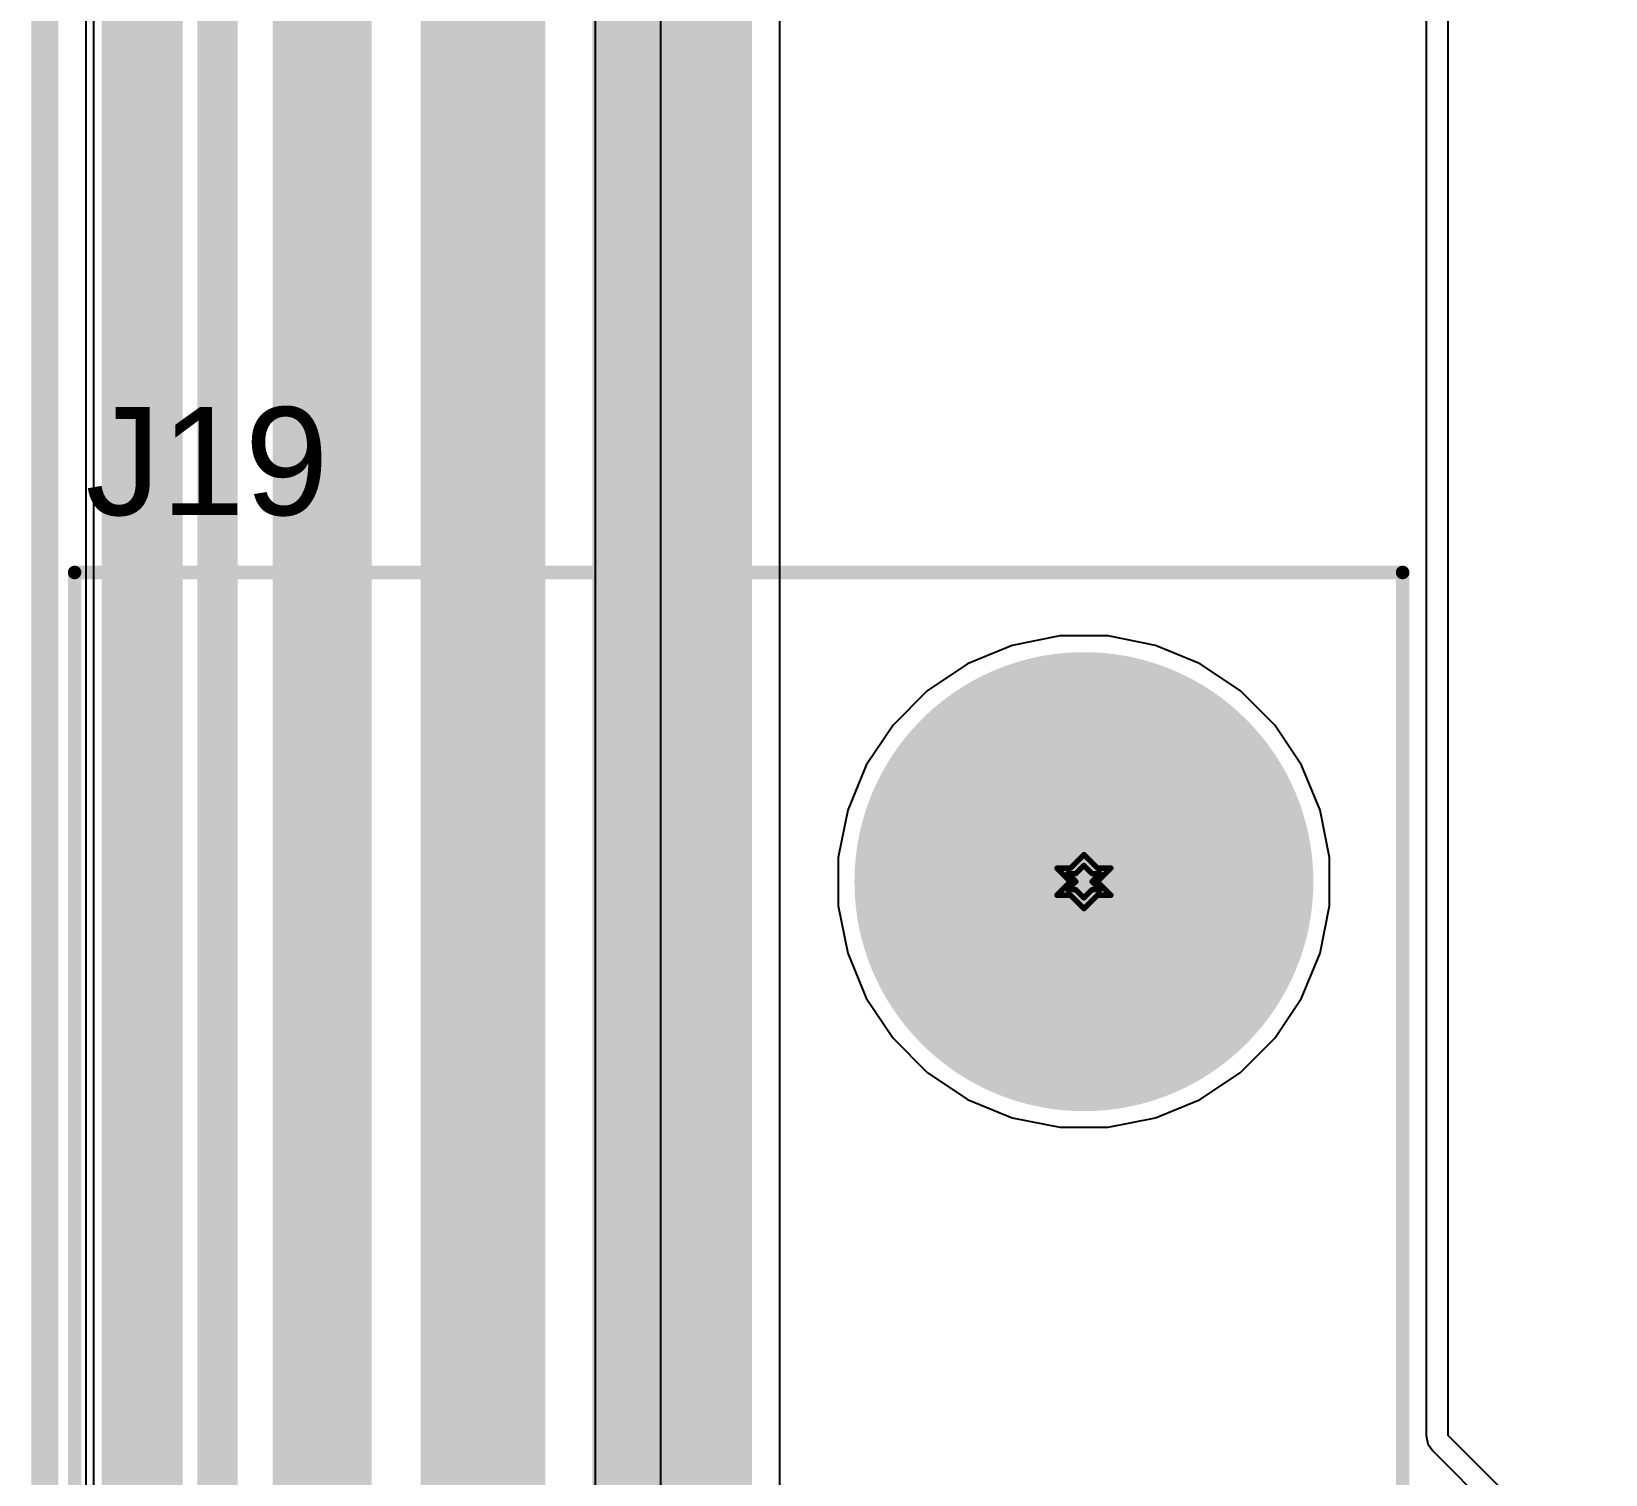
# Model space of a CAD drawing. Header units: inches. Extents: x -7 to 5163, y -3 to 5149.
# Drawn here: x -3.3 to 11.51, y 126.33 to 139.91 of the extents above; entities that cross this region are included whole.
import ezdxf

# ---------------------------------------------------------------- set-up
doc = ezdxf.new("R2010")
doc.units = ezdxf.units.IN
for name, color, linetype in [('Board Outline', 216, 'Continuous'), ('Bottom Layer', 5, 'Continuous'), ('Bottom Solder', 6, 'Continuous'), ('Drill Drawing', 1, 'Continuous'), ('GND', 76, 'Continuous'), ('Multi-Layer', 9, 'Continuous'), ('Pad Holes', 156, 'Continuous'), ('PWR', 16, 'Continuous'), ('Top Layer', 1, 'Continuous'), ('Top Overlay', 2, 'Continuous'), ('Top Solder', 216, 'Continuous')]:
    doc.layers.add(name, color=color, linetype=linetype)
doc.styles.add('Arial', font='', dxfattribs={"height": 0.2})
doc.styles.get('Arial').set_extended_font_data('Arial')

# ---------------------------------------------------------------- blocks, each defined once
blk = doc.blocks.new('A_DF_09_A_KG_T2S_55')
at = {"layer": 'Bottom Layer'}
h = blk.add_hatch(color=5, dxfattribs=at)
edge = h.paths.add_edge_path()
edge.add_arc((-5.54, 1.42), 0.9, 0, 360)
h = blk.add_hatch(color=5, dxfattribs=at)
edge = h.paths.add_edge_path()
edge.add_arc((-2.77, 1.42), 0.9, 0, 360)
h = blk.add_hatch(color=5, dxfattribs=at)
edge = h.paths.add_edge_path()
edge.add_arc((0, 1.42), 0.9, 0, 360)
h = blk.add_hatch(color=5, dxfattribs=at)
edge = h.paths.add_edge_path()
edge.add_arc((2.77, 1.42), 0.9, 0, 360)
blk.add_hatch(color=5, dxfattribs=at).paths.add_polyline_path([(4.64, 2.32), (6.44, 2.32), (6.44, 0.52), (4.64, 0.52)])
h = blk.add_hatch(color=5, dxfattribs=at)
edge = h.paths.add_edge_path()
edge.add_arc((-12.495, 0), 2.058, 0, 360)
h = blk.add_hatch(color=5, dxfattribs=at)
edge = h.paths.add_edge_path()
edge.add_arc((12.495, 0), 2.058, 0, 360)
h = blk.add_hatch(color=5, dxfattribs=at)
edge = h.paths.add_edge_path()
edge.add_arc((-4.155, -1.42), 0.9, 0, 360)
h = blk.add_hatch(color=5, dxfattribs=at)
edge = h.paths.add_edge_path()
edge.add_arc((-1.385, -1.42), 0.9, 0, 360)
h = blk.add_hatch(color=5, dxfattribs=at)
edge = h.paths.add_edge_path()
edge.add_arc((1.385, -1.42), 0.9, 0, 360)
h = blk.add_hatch(color=5, dxfattribs=at)
edge = h.paths.add_edge_path()
edge.add_arc((4.155, -1.42), 0.9, 0, 360)
at = {"layer": 'Bottom Solder'}
h = blk.add_hatch(color=6, dxfattribs=at)
edge = h.paths.add_edge_path()
edge.add_arc((-5.54, 1.42), 1.002, 0, 360)
h = blk.add_hatch(color=6, dxfattribs=at)
edge = h.paths.add_edge_path()
edge.add_arc((-2.77, 1.42), 1.002, 0, 360)
h = blk.add_hatch(color=6, dxfattribs=at)
edge = h.paths.add_edge_path()
edge.add_arc((0, 1.42), 1.002, 0, 360)
h = blk.add_hatch(color=6, dxfattribs=at)
edge = h.paths.add_edge_path()
edge.add_arc((2.77, 1.42), 1.002, 0, 360)
blk.add_hatch(color=6, dxfattribs=at).paths.add_polyline_path([(4.538, 2.422), (6.542, 2.422), (6.542, 0.418), (4.538, 0.418)])
h = blk.add_hatch(color=6, dxfattribs=at)
edge = h.paths.add_edge_path()
edge.add_arc((-12.495, 0), 2.16, 0, 360)
h = blk.add_hatch(color=6, dxfattribs=at)
edge = h.paths.add_edge_path()
edge.add_arc((12.495, 0), 2.16, 0, 360)
h = blk.add_hatch(color=6, dxfattribs=at)
edge = h.paths.add_edge_path()
edge.add_arc((-4.155, -1.42), 1.002, 0, 360)
h = blk.add_hatch(color=6, dxfattribs=at)
edge = h.paths.add_edge_path()
edge.add_arc((-1.385, -1.42), 1.002, 0, 360)
h = blk.add_hatch(color=6, dxfattribs=at)
edge = h.paths.add_edge_path()
edge.add_arc((1.385, -1.42), 1.002, 0, 360)
h = blk.add_hatch(color=6, dxfattribs=at)
edge = h.paths.add_edge_path()
edge.add_arc((4.155, -1.42), 1.002, 0, 360)
at = {"layer": 'GND'}
h = blk.add_hatch(color=76, dxfattribs=at)
edge = h.paths.add_edge_path()
edge.add_arc((-5.54, 1.42), 0.9, 0, 360)
h = blk.add_hatch(color=76, dxfattribs=at)
edge = h.paths.add_edge_path()
edge.add_arc((-2.77, 1.42), 0.9, 0, 360)
h = blk.add_hatch(color=76, dxfattribs=at)
edge = h.paths.add_edge_path()
edge.add_arc((0, 1.42), 0.9, 0, 360)
h = blk.add_hatch(color=76, dxfattribs=at)
edge = h.paths.add_edge_path()
edge.add_arc((2.77, 1.42), 0.9, 0, 360)
h = blk.add_hatch(color=76, dxfattribs=at)
edge = h.paths.add_edge_path()
edge.add_arc((5.54, 1.42), 0.9, 0, 360)
h = blk.add_hatch(color=76, dxfattribs=at)
edge = h.paths.add_edge_path()
edge.add_arc((-12.495, 0), 2.058, 0, 360)
h = blk.add_hatch(color=76, dxfattribs=at)
edge = h.paths.add_edge_path()
edge.add_arc((12.495, 0), 2.058, 0, 360)
h = blk.add_hatch(color=76, dxfattribs=at)
edge = h.paths.add_edge_path()
edge.add_arc((-4.155, -1.42), 0.9, 0, 360)
h = blk.add_hatch(color=76, dxfattribs=at)
edge = h.paths.add_edge_path()
edge.add_arc((-1.385, -1.42), 0.9, 0, 360)
h = blk.add_hatch(color=76, dxfattribs=at)
edge = h.paths.add_edge_path()
edge.add_arc((1.385, -1.42), 0.9, 0, 360)
h = blk.add_hatch(color=76, dxfattribs=at)
edge = h.paths.add_edge_path()
edge.add_arc((4.155, -1.42), 0.9, 0, 360)
at = {"layer": 'Multi-Layer'}
h = blk.add_hatch(color=9, dxfattribs=at)
edge = h.paths.add_edge_path()
edge.add_arc((-5.54, 1.42), 0.9, 0, 360)
h = blk.add_hatch(color=9, dxfattribs=at)
edge = h.paths.add_edge_path()
edge.add_arc((-2.77, 1.42), 0.9, 0, 360)
h = blk.add_hatch(color=9, dxfattribs=at)
edge = h.paths.add_edge_path()
edge.add_arc((0, 1.42), 0.9, 0, 360)
h = blk.add_hatch(color=9, dxfattribs=at)
edge = h.paths.add_edge_path()
edge.add_arc((2.77, 1.42), 0.9, 0, 360)
h = blk.add_hatch(color=9, dxfattribs=at)
edge = h.paths.add_edge_path()
edge.add_arc((-12.495, 0), 2.058, 0, 360)
h = blk.add_hatch(color=9, dxfattribs=at)
edge = h.paths.add_edge_path()
edge.add_arc((12.495, 0), 2.058, 0, 360)
h = blk.add_hatch(color=9, dxfattribs=at)
edge = h.paths.add_edge_path()
edge.add_arc((-4.155, -1.42), 0.9, 0, 360)
h = blk.add_hatch(color=9, dxfattribs=at)
edge = h.paths.add_edge_path()
edge.add_arc((-1.385, -1.42), 0.9, 0, 360)
h = blk.add_hatch(color=9, dxfattribs=at)
edge = h.paths.add_edge_path()
edge.add_arc((1.385, -1.42), 0.9, 0, 360)
h = blk.add_hatch(color=9, dxfattribs=at)
edge = h.paths.add_edge_path()
edge.add_arc((4.155, -1.42), 0.9, 0, 360)
at = {"layer": 'Pad Holes'}
h = blk.add_hatch(color=7, dxfattribs=at)
edge = h.paths.add_edge_path()
edge.add_arc((-5.54, 1.42), 0.525, 0, 360)
h = blk.add_hatch(color=7, dxfattribs=at)
edge = h.paths.add_edge_path()
edge.add_arc((-2.77, 1.42), 0.525, 0, 360)
h = blk.add_hatch(color=7, dxfattribs=at)
edge = h.paths.add_edge_path()
edge.add_arc((0, 1.42), 0.525, 0, 360)
h = blk.add_hatch(color=7, dxfattribs=at)
edge = h.paths.add_edge_path()
edge.add_arc((2.77, 1.42), 0.525, 0, 360)
h = blk.add_hatch(color=7, dxfattribs=at)
edge = h.paths.add_edge_path()
edge.add_arc((5.54, 1.42), 0.525, 0, 360)
h = blk.add_hatch(color=7, dxfattribs=at)
edge = h.paths.add_edge_path()
edge.add_arc((-12.495, 0), 1.55, 0, 360)
h = blk.add_hatch(color=7, dxfattribs=at)
edge = h.paths.add_edge_path()
edge.add_arc((12.495, 0), 1.55, 0, 360)
h = blk.add_hatch(color=7, dxfattribs=at)
edge = h.paths.add_edge_path()
edge.add_arc((-4.155, -1.42), 0.525, 0, 360)
h = blk.add_hatch(color=7, dxfattribs=at)
edge = h.paths.add_edge_path()
edge.add_arc((-1.385, -1.42), 0.525, 0, 360)
h = blk.add_hatch(color=7, dxfattribs=at)
edge = h.paths.add_edge_path()
edge.add_arc((1.385, -1.42), 0.525, 0, 360)
h = blk.add_hatch(color=7, dxfattribs=at)
edge = h.paths.add_edge_path()
edge.add_arc((4.155, -1.42), 0.525, 0, 360)
at = {"layer": 'PWR'}
h = blk.add_hatch(color=16, dxfattribs=at)
edge = h.paths.add_edge_path()
edge.add_arc((-5.54, 1.42), 0.9, 0, 360)
h = blk.add_hatch(color=16, dxfattribs=at)
edge = h.paths.add_edge_path()
edge.add_arc((-2.77, 1.42), 0.9, 0, 360)
h = blk.add_hatch(color=16, dxfattribs=at)
edge = h.paths.add_edge_path()
edge.add_arc((0, 1.42), 0.9, 0, 360)
h = blk.add_hatch(color=16, dxfattribs=at)
edge = h.paths.add_edge_path()
edge.add_arc((2.77, 1.42), 0.9, 0, 360)
h = blk.add_hatch(color=16, dxfattribs=at)
edge = h.paths.add_edge_path()
edge.add_arc((5.54, 1.42), 0.9, 0, 360)
h = blk.add_hatch(color=16, dxfattribs=at)
edge = h.paths.add_edge_path()
edge.add_arc((-12.495, 0), 2.058, 0, 360)
h = blk.add_hatch(color=16, dxfattribs=at)
edge = h.paths.add_edge_path()
edge.add_arc((12.495, 0), 2.058, 0, 360)
h = blk.add_hatch(color=16, dxfattribs=at)
edge = h.paths.add_edge_path()
edge.add_arc((-4.155, -1.42), 0.9, 0, 360)
h = blk.add_hatch(color=16, dxfattribs=at)
edge = h.paths.add_edge_path()
edge.add_arc((-1.385, -1.42), 0.9, 0, 360)
h = blk.add_hatch(color=16, dxfattribs=at)
edge = h.paths.add_edge_path()
edge.add_arc((1.385, -1.42), 0.9, 0, 360)
h = blk.add_hatch(color=16, dxfattribs=at)
edge = h.paths.add_edge_path()
edge.add_arc((4.155, -1.42), 0.9, 0, 360)
at = {"layer": 'Top Layer'}
h = blk.add_hatch(color=1, dxfattribs=at)
edge = h.paths.add_edge_path()
edge.add_arc((-5.54, 1.42), 0.9, 0, 360)
h = blk.add_hatch(color=1, dxfattribs=at)
edge = h.paths.add_edge_path()
edge.add_arc((-2.77, 1.42), 0.9, 0, 360)
h = blk.add_hatch(color=1, dxfattribs=at)
edge = h.paths.add_edge_path()
edge.add_arc((0, 1.42), 0.9, 0, 360)
h = blk.add_hatch(color=1, dxfattribs=at)
edge = h.paths.add_edge_path()
edge.add_arc((2.77, 1.42), 0.9, 0, 360)
blk.add_hatch(color=1, dxfattribs=at).paths.add_polyline_path([(4.64, 2.32), (6.44, 2.32), (6.44, 0.52), (4.64, 0.52)])
h = blk.add_hatch(color=1, dxfattribs=at)
edge = h.paths.add_edge_path()
edge.add_arc((-12.495, 0), 2.058, 0, 360)
h = blk.add_hatch(color=1, dxfattribs=at)
edge = h.paths.add_edge_path()
edge.add_arc((12.495, 0), 2.058, 0, 360)
h = blk.add_hatch(color=1, dxfattribs=at)
edge = h.paths.add_edge_path()
edge.add_arc((-4.155, -1.42), 0.9, 0, 360)
h = blk.add_hatch(color=1, dxfattribs=at)
edge = h.paths.add_edge_path()
edge.add_arc((-1.385, -1.42), 0.9, 0, 360)
h = blk.add_hatch(color=1, dxfattribs=at)
edge = h.paths.add_edge_path()
edge.add_arc((1.385, -1.42), 0.9, 0, 360)
h = blk.add_hatch(color=1, dxfattribs=at)
edge = h.paths.add_edge_path()
edge.add_arc((4.155, -1.42), 0.9, 0, 360)
at = {"layer": 'Top Solder'}
h = blk.add_hatch(color=216, dxfattribs=at)
edge = h.paths.add_edge_path()
edge.add_arc((-5.54, 1.42), 1.002, 0, 360)
h = blk.add_hatch(color=216, dxfattribs=at)
edge = h.paths.add_edge_path()
edge.add_arc((-2.77, 1.42), 1.002, 0, 360)
h = blk.add_hatch(color=216, dxfattribs=at)
edge = h.paths.add_edge_path()
edge.add_arc((0, 1.42), 1.002, 0, 360)
h = blk.add_hatch(color=216, dxfattribs=at)
edge = h.paths.add_edge_path()
edge.add_arc((2.77, 1.42), 1.002, 0, 360)
blk.add_hatch(color=216, dxfattribs=at).paths.add_polyline_path([(4.538, 2.422), (6.542, 2.422), (6.542, 0.418), (4.538, 0.418)])
h = blk.add_hatch(color=216, dxfattribs=at)
edge = h.paths.add_edge_path()
edge.add_arc((-12.495, 0), 2.16, 0, 360)
h = blk.add_hatch(color=216, dxfattribs=at)
edge = h.paths.add_edge_path()
edge.add_arc((12.495, 0), 2.16, 0, 360)
h = blk.add_hatch(color=216, dxfattribs=at)
edge = h.paths.add_edge_path()
edge.add_arc((-4.155, -1.42), 1.002, 0, 360)
h = blk.add_hatch(color=216, dxfattribs=at)
edge = h.paths.add_edge_path()
edge.add_arc((-1.385, -1.42), 1.002, 0, 360)
h = blk.add_hatch(color=216, dxfattribs=at)
edge = h.paths.add_edge_path()
edge.add_arc((1.385, -1.42), 1.002, 0, 360)
h = blk.add_hatch(color=216, dxfattribs=at)
edge = h.paths.add_edge_path()
edge.add_arc((4.155, -1.42), 1.002, 0, 360)
at = {"layer": 'Top Overlay'}
for points in [[(-15.405, -9.5, 0.127, 0.127, 0), (-15.405, 3, 0.127, 0.127, 0)], [(15.405, 3, 0.127, 0.127, 0), (-15.405, 3, 0.127, 0.127, 0)], [(15.405, -9.5, 0.127, 0.127, 0), (15.405, 3, 0.127, 0.127, 0)], [(15.405, -9.5, 0.127, 0.127, 0), (-15.405, -9.5, 0.127, 0.127, 0)]]:
    blk.add_lwpolyline(points, format="xyseb", dxfattribs=at)
for points in [[(-15.437, 3, 0.0635, 0.0635, 1), (-15.373, 3, 0.0635, 0.0635, 1)], [(-15.437, 3, 0.0635, 0.0635, 1), (-15.373, 3, 0.0635, 0.0635, 1)], [(15.373, 3, 0.0635, 0.0635, 1), (15.437, 3, 0.0635, 0.0635, 1)], [(15.373, 3, 0.0635, 0.0635, 1), (15.437, 3, 0.0635, 0.0635, 1)], [(-15.437, -9.5, 0.0635, 0.0635, 1), (-15.373, -9.5, 0.0635, 0.0635, 1)], [(-15.437, -9.5, 0.0635, 0.0635, 1), (-15.373, -9.5, 0.0635, 0.0635, 1)], [(15.373, -9.5, 0.0635, 0.0635, 1), (15.437, -9.5, 0.0635, 0.0635, 1)], [(15.373, -9.5, 0.0635, 0.0635, 1), (15.437, -9.5, 0.0635, 0.0635, 1)]]:
    blk.add_lwpolyline(points, format="xyseb", close=True, dxfattribs=at)
at = {"layer": 'Top Overlay', "style": 'Arial'}
blk.add_text('1', height=1, dxfattribs=at).set_placement((6.956, 0.911))

msp = doc.modelspace()

# ---------------------------------------------------------------- linework, layer by layer
at = {"layer": 'Board Outline'}
msp.add_lwpolyline([(-3.175, 1.629, 0.254, 0.254, 0), (-3.175, 185.698, 0.254, 0.254, 0)], format="xyseb", dxfattribs=at)
at = {"layer": 'Bottom Layer'}
for p, q in [((-2.718, 176.327), (-2.718, 106.718)), ((2.007, 106.718), (2.007, 176.327)), ((3.742, 113.163), (3.742, 147.182))]:
    msp.add_line(p, q, dxfattribs=at)
for points in [[(-2.259, 106.894, 0.762, 0.762, 0), (-2.259, 167.776, 0.762, 0.762, 0)], [(-0.65, 107.615, 0.762, 0.762, 0), (-0.65, 165.768, 0.762, 0.762, 0)], [(0.939, 108.098, 0.762, 0.762, 0), (0.939, 164.817, 0.762, 0.762, 0)], [(2.881, 112.806, 1.2, 1.2, 0), (2.881, 147.539, 1.2, 1.2, 0)]]:
    msp.add_lwpolyline(points, format="xyseb", dxfattribs=at)
at = {"layer": 'Drill Drawing'}
for points in [[(6.477, 132.034, 0.0508, 0.0508, 0), (6.604, 132.161, 0.0508, 0.0508, 0)], [(6.604, 132.161, 0.0508, 0.0508, 0), (6.731, 132.034, 0.0508, 0.0508, 0)], [(6.35, 132.034, 0.0508, 0.0508, 0), (6.477, 131.907, 0.0508, 0.0508, 0)], [(6.35, 132.034, 0.0508, 0.0508, 0), (6.477, 132.034, 0.0508, 0.0508, 0)], [(6.452, 131.983, 0.0508, 0.0508, 0), (6.528, 131.907, 0.0508, 0.0508, 0)], [(6.452, 131.983, 0.0508, 0.0508, 0), (6.528, 131.983, 0.0508, 0.0508, 0)], [(6.528, 131.983, 0.0508, 0.0508, 0), (6.604, 132.059, 0.0508, 0.0508, 0)], [(6.604, 132.059, 0.0508, 0.0508, 0), (6.68, 131.983, 0.0508, 0.0508, 0)], [(6.68, 131.983, 0.0508, 0.0508, 0), (6.756, 131.983, 0.0508, 0.0508, 0)], [(6.68, 131.907, 0.0508, 0.0508, 0), (6.756, 131.983, 0.0508, 0.0508, 0)], [(6.731, 132.034, 0.0508, 0.0508, 0), (6.858, 132.034, 0.0508, 0.0508, 0)], [(6.731, 131.907, 0.0508, 0.0508, 0), (6.858, 132.034, 0.0508, 0.0508, 0)], [(6.35, 131.78, 0.0508, 0.0508, 0), (6.477, 131.907, 0.0508, 0.0508, 0)], [(6.452, 131.831, 0.0508, 0.0508, 0), (6.528, 131.907, 0.0508, 0.0508, 0)], [(6.68, 131.907, 0.0508, 0.0508, 0), (6.756, 131.831, 0.0508, 0.0508, 0)], [(6.731, 131.907, 0.0508, 0.0508, 0), (6.858, 131.78, 0.0508, 0.0508, 0)], [(6.35, 131.78, 0.0508, 0.0508, 0), (6.477, 131.78, 0.0508, 0.0508, 0)], [(6.452, 131.831, 0.0508, 0.0508, 0), (6.528, 131.831, 0.0508, 0.0508, 0)], [(6.477, 131.78, 0.0508, 0.0508, 0), (6.604, 131.653, 0.0508, 0.0508, 0)], [(6.528, 131.831, 0.0508, 0.0508, 0), (6.604, 131.755, 0.0508, 0.0508, 0)], [(6.604, 131.755, 0.0508, 0.0508, 0), (6.68, 131.831, 0.0508, 0.0508, 0)], [(6.604, 131.653, 0.0508, 0.0508, 0), (6.731, 131.78, 0.0508, 0.0508, 0)], [(6.68, 131.831, 0.0508, 0.0508, 0), (6.756, 131.831, 0.0508, 0.0508, 0)], [(6.731, 131.78, 0.0508, 0.0508, 0), (6.858, 131.78, 0.0508, 0.0508, 0)]]:
    msp.add_lwpolyline(points, format="xyseb", dxfattribs=at)
for points in [[(6.591, 132.161, 0.0254, 0.0254, 1), (6.617, 132.161, 0.0254, 0.0254, 1)], [(6.591, 132.161, 0.0254, 0.0254, 1), (6.617, 132.161, 0.0254, 0.0254, 1)], [(6.337, 132.034, 0.0254, 0.0254, 1), (6.363, 132.034, 0.0254, 0.0254, 1)], [(6.337, 132.034, 0.0254, 0.0254, 1), (6.363, 132.034, 0.0254, 0.0254, 1)], [(6.439, 131.983, 0.0254, 0.0254, 1), (6.464, 131.983, 0.0254, 0.0254, 1)], [(6.439, 131.983, 0.0254, 0.0254, 1), (6.464, 131.983, 0.0254, 0.0254, 1)], [(6.464, 132.034, 0.0254, 0.0254, 1), (6.49, 132.034, 0.0254, 0.0254, 1)], [(6.464, 132.034, 0.0254, 0.0254, 1), (6.49, 132.034, 0.0254, 0.0254, 1)], [(6.515, 131.983, 0.0254, 0.0254, 1), (6.541, 131.983, 0.0254, 0.0254, 1)], [(6.515, 131.983, 0.0254, 0.0254, 1), (6.541, 131.983, 0.0254, 0.0254, 1)], [(6.591, 132.059, 0.0254, 0.0254, 1), (6.617, 132.059, 0.0254, 0.0254, 1)], [(6.591, 132.059, 0.0254, 0.0254, 1), (6.617, 132.059, 0.0254, 0.0254, 1)], [(6.668, 131.983, 0.0254, 0.0254, 1), (6.693, 131.983, 0.0254, 0.0254, 1)], [(6.668, 131.983, 0.0254, 0.0254, 1), (6.693, 131.983, 0.0254, 0.0254, 1)], [(6.718, 132.034, 0.0254, 0.0254, 1), (6.744, 132.034, 0.0254, 0.0254, 1)], [(6.718, 132.034, 0.0254, 0.0254, 1), (6.744, 132.034, 0.0254, 0.0254, 1)], [(6.744, 131.983, 0.0254, 0.0254, 1), (6.769, 131.983, 0.0254, 0.0254, 1)], [(6.744, 131.983, 0.0254, 0.0254, 1), (6.769, 131.983, 0.0254, 0.0254, 1)], [(6.845, 132.034, 0.0254, 0.0254, 1), (6.871, 132.034, 0.0254, 0.0254, 1)], [(6.845, 132.034, 0.0254, 0.0254, 1), (6.871, 132.034, 0.0254, 0.0254, 1)], [(6.464, 131.907, 0.0254, 0.0254, 1), (6.49, 131.907, 0.0254, 0.0254, 1)], [(6.464, 131.907, 0.0254, 0.0254, 1), (6.49, 131.907, 0.0254, 0.0254, 1)], [(6.515, 131.907, 0.0254, 0.0254, 1), (6.541, 131.907, 0.0254, 0.0254, 1)], [(6.515, 131.907, 0.0254, 0.0254, 1), (6.541, 131.907, 0.0254, 0.0254, 1)], [(6.668, 131.907, 0.0254, 0.0254, 1), (6.693, 131.907, 0.0254, 0.0254, 1)], [(6.668, 131.907, 0.0254, 0.0254, 1), (6.693, 131.907, 0.0254, 0.0254, 1)], [(6.718, 131.907, 0.0254, 0.0254, 1), (6.744, 131.907, 0.0254, 0.0254, 1)], [(6.718, 131.907, 0.0254, 0.0254, 1), (6.744, 131.907, 0.0254, 0.0254, 1)], [(6.337, 131.78, 0.0254, 0.0254, 1), (6.363, 131.78, 0.0254, 0.0254, 1)], [(6.337, 131.78, 0.0254, 0.0254, 1), (6.363, 131.78, 0.0254, 0.0254, 1)], [(6.439, 131.831, 0.0254, 0.0254, 1), (6.464, 131.831, 0.0254, 0.0254, 1)], [(6.439, 131.831, 0.0254, 0.0254, 1), (6.464, 131.831, 0.0254, 0.0254, 1)], [(6.464, 131.78, 0.0254, 0.0254, 1), (6.49, 131.78, 0.0254, 0.0254, 1)], [(6.464, 131.78, 0.0254, 0.0254, 1), (6.49, 131.78, 0.0254, 0.0254, 1)], [(6.515, 131.831, 0.0254, 0.0254, 1), (6.541, 131.831, 0.0254, 0.0254, 1)], [(6.515, 131.831, 0.0254, 0.0254, 1), (6.541, 131.831, 0.0254, 0.0254, 1)], [(6.591, 131.755, 0.0254, 0.0254, 1), (6.617, 131.755, 0.0254, 0.0254, 1)], [(6.591, 131.755, 0.0254, 0.0254, 1), (6.617, 131.755, 0.0254, 0.0254, 1)], [(6.668, 131.831, 0.0254, 0.0254, 1), (6.693, 131.831, 0.0254, 0.0254, 1)], [(6.668, 131.831, 0.0254, 0.0254, 1), (6.693, 131.831, 0.0254, 0.0254, 1)], [(6.718, 131.78, 0.0254, 0.0254, 1), (6.744, 131.78, 0.0254, 0.0254, 1)], [(6.718, 131.78, 0.0254, 0.0254, 1), (6.744, 131.78, 0.0254, 0.0254, 1)], [(6.744, 131.831, 0.0254, 0.0254, 1), (6.769, 131.831, 0.0254, 0.0254, 1)], [(6.744, 131.831, 0.0254, 0.0254, 1), (6.769, 131.831, 0.0254, 0.0254, 1)], [(6.845, 131.78, 0.0254, 0.0254, 1), (6.871, 131.78, 0.0254, 0.0254, 1)], [(6.845, 131.78, 0.0254, 0.0254, 1), (6.871, 131.78, 0.0254, 0.0254, 1)], [(6.591, 131.653, 0.0254, 0.0254, 1), (6.617, 131.653, 0.0254, 0.0254, 1)], [(6.591, 131.653, 0.0254, 0.0254, 1), (6.617, 131.653, 0.0254, 0.0254, 1)]]:
    msp.add_lwpolyline(points, format="xyseb", close=True, dxfattribs=at)
at = {"layer": 'GND'}
msp.add_line((-2.787, 1.629), (-2.787, 185.698), dxfattribs=at)
at = {"layer": 'PWR'}
for p, q in [((-2.787, 120.066), (-2.787, 185.698)), ((5.93, 134.13), (5.509, 133.956)), ((6.376, 134.219), (5.93, 134.13)), ((6.832, 134.219), (6.376, 134.219)), ((7.278, 134.13), (6.832, 134.219)), ((7.699, 133.956), (7.278, 134.13)), ((5.509, 133.956), (5.13, 133.703)), ((8.078, 133.703), (7.699, 133.956)), ((5.13, 133.703), (4.808, 133.381)), ((8.4, 133.381), (8.078, 133.703)), ((4.808, 133.381), (4.555, 133.002)), ((8.653, 133.002), (8.4, 133.381)), ((4.555, 133.002), (4.381, 132.581)), ((8.827, 132.581), (8.653, 133.002)), ((4.381, 132.581), (4.292, 132.135)), ((8.916, 132.135), (8.827, 132.581)), ((4.292, 132.135), (4.292, 131.679)), ((8.916, 131.679), (8.916, 132.135)), ((4.292, 131.679), (4.381, 131.233)), ((8.827, 131.233), (8.916, 131.679)), ((4.381, 131.233), (4.555, 130.812)), ((8.653, 130.812), (8.827, 131.233)), ((4.555, 130.812), (4.808, 130.433)), ((8.4, 130.433), (8.653, 130.812)), ((4.808, 130.433), (5.13, 130.111)), ((8.078, 130.111), (8.4, 130.433)), ((5.13, 130.111), (5.509, 129.858)), ((7.699, 129.858), (8.078, 130.111)), ((5.509, 129.858), (5.93, 129.684)), ((7.278, 129.684), (7.699, 129.858)), ((5.93, 129.684), (6.376, 129.595)), ((6.832, 129.595), (7.278, 129.684)), ((6.376, 129.595), (6.832, 129.595))]:
    msp.add_line(p, q, dxfattribs=at)
at = {"layer": 'Top Layer'}
for p, q in [((10.033, 126.695), (10.033, 164.338)), ((9.826, 164.252), (9.826, 126.695)), ((2.621, 116.312), (2.621, 154.265)), ((9.826, 126.695), (9.842, 126.616)), ((12.929, 123.8), (10.033, 126.695)), ((9.842, 126.616), (9.887, 126.549)), ((9.887, 126.549), (9.887, 126.549)), ((9.887, 126.549), (12.721, 123.714))]:
    msp.add_line(p, q, dxfattribs=at)
for points in [[(-2.317, 98.418, 0.381, 0.381, 0), (-2.317, 160.446, 0.381, 0.381, 0)], [(-1.551, 104.563, 0.381, 0.381, 0), (-1.551, 159.14, 0.381, 0.381, 0)], [(-0.289, 104.602, 0.381, 0.381, 0), (-0.289, 158.26, 0.381, 0.381, 0)], [(0.553, 104.938, 0.381, 0.381, 0), (0.553, 156.923, 0.381, 0.381, 0)], [(1.343, 105.328, 0.381, 0.381, 0), (1.343, 155.67, 0.381, 0.381, 0)], [(2.168, 105.697, 0.381, 0.381, 0), (2.168, 154.453, 0.381, 0.381, 0)]]:
    msp.add_lwpolyline(points, format="xyseb", dxfattribs=at)

# ---------------------------------------------------------------- block references
at = {"rotation": 270}
msp.add_blockref('A_DF_09_A_KG_T2S_55', (6.604, 119.412), dxfattribs=at)

# ---------------------------------------------------------------- texts
at = {"layer": 'Top Overlay', "style": 'Arial'}
msp.add_text('J19', height=1.016, dxfattribs=at).set_placement((-2.794, 135.357))

doc.saveas('drawing.dxf')
